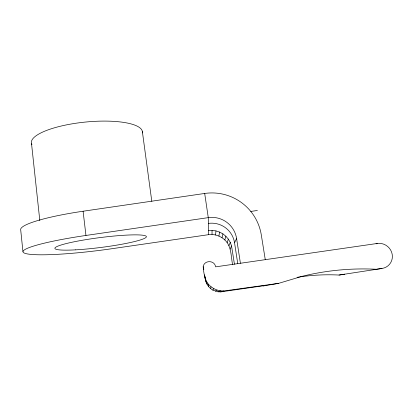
<?xml version="1.0" encoding="UTF-8"?>
<svg xmlns="http://www.w3.org/2000/svg" width="413" height="413" viewBox="0 0 413 413"><rect width="100%" height="100%" fill="white"/><g stroke="black" fill="none" stroke-linecap="round" stroke-linejoin="round"><path stroke-width="0.62" d="M232.612 264.712C230.852 256.339 231.693 246.262 224.822 239.948C221.353 236.69 216.784 234.739 212.034 234.496L212.034 230.418L208.441 230.63M215.545 234.951L215.968 230.913L212.034 230.418M218.921 236.04L219.571 232.075L215.968 230.913M264.341 285.631L220.692 291.888L217.992 291.795L212.865 290.127L210.62 288.61L211.007 286.736C204.884 281.981 203.79 273.886 203.196 266.69C204.105 259.87 214.832 260.04 215.581 266.855L377.286 243.464A12.953 12.416 38.6 0 1 392.164 254.15A12.953 12.416 38.6 0 1 381.984 268.46L339.042 275.048A222.292 208.611 68.2 0 0 300.287 276.839M222.049 237.723L222.906 233.866L219.571 232.075M224.822 239.948L225.865 236.241L222.906 233.866M227.14 242.643L228.343 239.112L225.865 236.241M228.936 245.714L230.263 242.385L228.343 239.112M230.149 249.065L231.554 245.957L230.263 242.385M237.774 263.757L234.543 242.761L236.592 238.518A24.95 24.857 20.3 0 0 208.276 217.636L85.956 235.451A77.298 8.322 -7.3 0 0 24.119 252.968A77.298 8.322 -7.3 0 0 113.017 248.554L208.493 234.682L212.034 234.496M212.865 290.127L213.898 288.687L217.099 290.071L220.496 290.835L223.975 290.953L278.599 283.359L302.022 276.343A295.161 272.513 67.9 0 1 376.403 269.261L381.984 268.46M215.354 291.201L217.099 290.071M217.992 291.795L220.496 290.835M376.057 243.84L377.286 243.464M220.692 291.888L223.975 290.953M263.127 285.992L278.599 283.359M22.927 251.502L20.65 229.354A76.895 10.919 -7 0 1 83.09 211.229L204.688 193.454A49.906 49.72 20.7 0 1 261.3 234.93L265.27 259.669M250.794 211.441L257.376 210.48M339.042 275.048L343.373 274.428A10.02 9.69 40.7 0 0 344.633 274.16M211.007 286.736L213.898 288.687M205.111 278.238C205.736 282.193 207.465 286.033 210.62 288.61M204.29 274.857L206.03 282.002M203.196 266.69L203.81 269.56M206.536 281.418L207.14 284.474M231.554 245.957L234.445 264.248M236.592 238.518L240.412 263.262M204.688 193.454L208.276 217.636L208.493 234.682M142.377 131.659L151.798 201.312M204.972 276.183L205.395 279.364M83.09 211.229L85.956 235.451M31.543 143.765L39.818 220.64M208.524 284.283L208.689 286.705M31.966 144.695A55.796 15.327 -5.7 0 1 83.953 122.212A55.796 15.327 -5.7 0 1 142.351 132.934M208.353 223.412A23.087 23.009 26.9 0 1 234.543 242.761M297.102 277.324A222.292 208.611 68.2 0 1 299.652 276.932M75.625 249.844A46.148 4.946 -7.3 0 0 146.316 237.021A46.148 4.946 -7.3 0 0 79.864 240.691A46.148 4.946 -7.3 0 0 75.625 249.844"/></g></svg>
